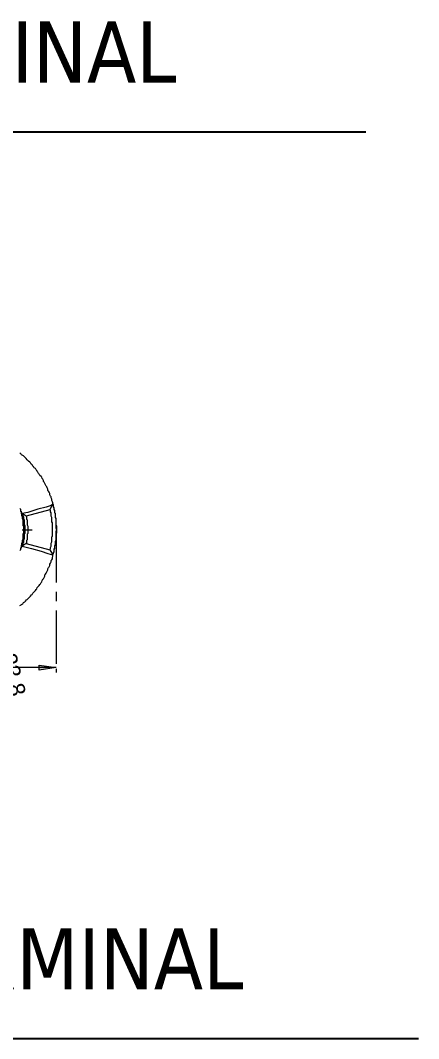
# Model space of a CAD drawing. Header units: millimetres. Extents: x 89051 to 218395, y -330386 to -125649.
# Drawn here: x 100765 to 101091, y -128843 to -128010 of the extents above; entities that cross this region are included whole.
import ezdxf

# ---------------------------------------------------------------- set-up
doc = ezdxf.new("R2010")
doc.units = ezdxf.units.MM
doc.header["$LTSCALE"] = 13
doc.layers.add('C00-00-00', color=7, linetype='Continuous')
doc.layers.add('C00-00-FF', color=5, linetype='Continuous', true_color=0x0000ff)
doc.layers.add('标注、文本', color=3, linetype='Continuous', lineweight=25)
doc.layers.add('铁心', color=3, linetype='Continuous', lineweight=0)
doc.styles.get("Standard").update_dxf_attribs({"font": 'gbenor.shx', "bigfont": 'gbcbig.shx'})
doc.styles.add('Tahoma$001', font='tahoma.ttf', dxfattribs={"height": 2.159784})

msp = doc.modelspace()

# ---------------------------------------------------------------- hatches: boundary and pattern name
at = {"layer": 'C00-00-00'}
h = msp.add_hatch(color=256, dxfattribs=at)
h.dxf.hatch_style = 2
h.paths.add_polyline_path([(100767.47, -128430.83), (100767.62, -128430.47), (100767.98, -128430.32), (100768.34, -128430.47), (100768.49, -128430.83), (100768.34, -128431.19), (100767.98, -128431.34), (100767.62, -128431.19)])
at = {"layer": '铁心', "lineweight": 13}
h = msp.add_hatch(color=256, dxfattribs=at)
h.dxf.hatch_style = 2
h.paths.add_polyline_path([(100794.61, -128539.93), (100780.78, -128541.98), (100780.78, -128537.88)])

# ---------------------------------------------------------------- linework, layer by layer
at = {"layer": 'C00-00-00', "lineweight": 15}
for points in [[(100764.91, -128489.22), (100765.93, -128488.71), (100766.44, -128488.2), (100767.47, -128487.69), (100767.98, -128486.66), (100769, -128486.15), (100769.52, -128485.64), (100770.54, -128484.61), (100771.05, -128484.1), (100771.56, -128483.59), (100772.59, -128482.56), (100773.1, -128482.05), (100773.61, -128481.54), (100774.64, -128480.51), (100775.15, -128480), (100775.66, -128478.98), (100776.17, -128478.47), (100777.2, -128477.44), (100777.71, -128476.93), (100778.22, -128475.9), (100778.74, -128475.39), (100779.25, -128474.37), (100779.76, -128473.86), (100780.78, -128472.83), (100781.3, -128471.81), (100781.81, -128471.29), (100782.32, -128470.27), (100782.83, -128469.76), (100783.35, -128468.73), (100783.86, -128467.71), (100784.37, -128467.2), (100784.88, -128466.17), (100785.39, -128465.15), (100785.39, -128464.12), (100785.91, -128463.61), (100786.42, -128462.59), (100786.93, -128461.56), (100787.44, -128461.05), (100787.96, -128460.03), (100787.96, -128459), (100788.47, -128457.98), (100788.98, -128457.46), (100789.49, -128456.44), (100789.49, -128455.42), (100790, -128454.39), (100790.52, -128453.37), (100790.52, -128452.34), (100791.03, -128451.83), (100791.54, -128450.81), (100791.54, -128449.78), (100792.05, -128448.76), (100792.05, -128447.73), (100792.57, -128446.71), (100792.57, -128446.2), (100793.08, -128445.17), (100793.08, -128444.15), (100793.08, -128443.12), (100793.59, -128442.1), (100793.59, -128441.07), (100793.59, -128440.05), (100794.1, -128439.02), (100794.1, -128438), (100794.1, -128436.97), (100794.1, -128436.46), (100794.61, -128435.44), (100794.61, -128434.41), (100794.61, -128433.39), (100794.61, -128432.36), (100794.61, -128431.34), (100794.61, -128430.32), (100794.61, -128429.29), (100794.61, -128428.27), (100795.13, -128427.24), (100794.61, -128426.22), (100794.61, -128425.19), (100794.61, -128424.68), (100794.61, -128423.66), (100794.61, -128422.63), (100794.61, -128421.61), (100794.61, -128420.58), (100794.61, -128419.56), (100794.61, -128418.53), (100794.1, -128417.51), (100794.1, -128416.49), (100794.1, -128415.46), (100794.1, -128414.44), (100793.59, -128413.41), (100793.59, -128412.9), (100793.59, -128411.88), (100793.08, -128410.85), (100793.08, -128409.83), (100792.57, -128408.8), (100792.57, -128407.78), (100792.57, -128406.75), (100792.05, -128405.73), (100792.05, -128405.22), (100791.54, -128404.19), (100791.03, -128403.17), (100791.03, -128402.14), (100790.52, -128401.12), (100790.52, -128400.09), (100790, -128399.58), (100789.49, -128398.56), (100789.49, -128397.53), (100788.98, -128396.51), (100788.47, -128395.48), (100787.96, -128394.97), (100787.96, -128393.95), (100787.44, -128392.92), (100786.93, -128391.9), (100786.42, -128391.39), (100785.91, -128390.36), (100785.39, -128389.34), (100784.88, -128388.31), (100784.37, -128387.8), (100784.37, -128386.78), (100783.86, -128385.75), (100783.35, -128385.24), (100782.83, -128384.21), (100782.32, -128383.7), (100781.3, -128382.68), (100780.78, -128381.65), (100780.27, -128381.14), (100779.76, -128380.12), (100779.25, -128379.6), (100778.74, -128378.58), (100778.22, -128378.07), (100777.71, -128377.04), (100776.69, -128376.53), (100776.17, -128375.51), (100775.66, -128374.99), (100775.15, -128373.97), (100774.13, -128373.46), (100773.61, -128372.43), (100773.1, -128371.92), (100772.08, -128370.9), (100771.56, -128370.38), (100771.05, -128369.87), (100770.03, -128368.85), (100769.52, -128368.34), (100769, -128367.82), (100767.98, -128366.8), (100767.47, -128366.29), (100766.44, -128365.77), (100765.93, -128365.26), (100764.91, -128364.24)], [(100792.05, -128406.24), (100790.52, -128407.27), (100786.42, -128408.8), (100779.76, -128410.34), (100771.56, -128412.9), (100766.95, -128413.92)], [(100789.49, -128410.85), (100792.05, -128406.24)], [(100792.05, -128447.73), (100792.57, -128446.71), (100792.57, -128445.68), (100793.08, -128444.66), (100793.08, -128443.63), (100793.59, -128442.61), (100793.59, -128441.59), (100793.59, -128440.56), (100794.1, -128439.54), (100794.1, -128439.02), (100794.1, -128438), (100794.61, -128436.97), (100794.61, -128435.95), (100794.61, -128434.93), (100794.61, -128433.9), (100794.61, -128432.88), (100794.61, -128431.85), (100794.61, -128430.83), (100795.13, -128429.8), (100795.13, -128428.78), (100795.13, -128427.75), (100795.13, -128426.73), (100795.13, -128426.22), (100795.13, -128425.19), (100795.13, -128424.17), (100794.61, -128423.14), (100794.61, -128422.12), (100794.61, -128421.1), (100794.61, -128420.07), (100794.61, -128419.05), (100794.61, -128418.02), (100794.1, -128417), (100794.1, -128415.97), (100794.1, -128414.95), (100794.1, -128413.92), (100793.59, -128413.41), (100793.59, -128412.39), (100793.59, -128411.36), (100793.08, -128410.34), (100793.08, -128409.31), (100792.57, -128408.29), (100792.57, -128407.27), (100792.05, -128406.24)], [(100764.91, -128409.83), (100765.42, -128410.34), (100765.42, -128411.36), (100765.42, -128411.88), (100765.93, -128412.39), (100765.93, -128412.9), (100765.93, -128413.92), (100766.44, -128414.44), (100766.44, -128414.95), (100766.44, -128415.46), (100766.95, -128416.49), (100766.95, -128417), (100766.95, -128417.51), (100766.95, -128418.02), (100767.47, -128419.05), (100767.47, -128419.56), (100767.47, -128420.07), (100767.47, -128420.58), (100767.47, -128421.61), (100767.47, -128422.12), (100767.47, -128422.63), (100767.47, -128423.66), (100767.98, -128424.17), (100767.98, -128424.68), (100767.98, -128425.19), (100767.98, -128426.22), (100767.98, -128426.73), (100767.98, -128427.24), (100767.98, -128427.75), (100767.98, -128428.78), (100767.98, -128429.29), (100767.98, -128429.8), (100767.47, -128430.83), (100767.47, -128431.34), (100767.47, -128431.85), (100767.47, -128432.36), (100767.47, -128433.39), (100767.47, -128433.9), (100767.47, -128434.41), (100767.47, -128434.93), (100766.95, -128435.95), (100766.95, -128436.46), (100766.95, -128436.97), (100766.95, -128437.49), (100766.44, -128438.51), (100766.44, -128439.02), (100766.44, -128439.54), (100765.93, -128440.05), (100765.93, -128441.07), (100765.93, -128441.59), (100765.42, -128442.1), (100765.42, -128442.61), (100765.42, -128443.63), (100764.91, -128444.15)], [(100765.93, -128411.88), (100766.95, -128417)], [(100770.03, -128415.97), (100766.95, -128413.92)], [(100766.95, -128413.92), (100767.47, -128414.44), (100767.47, -128414.95), (100767.47, -128415.46), (100767.98, -128416.49), (100767.98, -128417), (100767.98, -128417.51), (100767.98, -128418.02), (100768.49, -128419.05), (100768.49, -128419.56), (100768.49, -128420.07), (100768.49, -128421.1), (100768.49, -128421.61), (100768.49, -128422.12), (100768.49, -128422.63), (100769, -128423.66), (100769, -128424.17), (100769, -128424.68), (100769, -128425.71), (100769, -128426.22), (100769, -128426.73), (100769, -128427.75), (100769, -128428.27), (100769, -128428.78), (100769, -128429.8), (100769, -128430.32), (100768.49, -128430.83), (100768.49, -128431.34), (100768.49, -128432.36), (100768.49, -128432.88), (100768.49, -128433.39), (100768.49, -128434.41), (100768.49, -128434.93), (100767.98, -128435.44), (100767.98, -128435.95), (100767.98, -128436.97), (100767.98, -128437.49), (100767.47, -128438), (100767.47, -128439.02), (100767.47, -128439.54), (100767.47, -128440.05), (100766.95, -128440.56)], [(100789.49, -128410.85), (100770.03, -128415.97)], [(100789.49, -128443.63), (100790, -128442.61), (100790, -128441.59), (100790.52, -128440.56), (100790.52, -128439.54), (100790.52, -128438.51), (100790.52, -128438), (100791.03, -128436.97), (100791.03, -128435.95), (100791.03, -128434.93), (100791.03, -128433.9), (100791.03, -128432.88), (100791.54, -128432.36), (100791.54, -128431.34), (100791.54, -128430.32), (100791.54, -128429.29), (100791.54, -128428.27), (100791.54, -128427.24), (100791.54, -128426.73), (100791.54, -128425.71), (100791.54, -128424.68), (100791.54, -128423.66), (100791.54, -128422.63), (100791.54, -128421.61), (100791.03, -128420.58), (100791.03, -128420.07), (100791.03, -128419.05), (100791.03, -128418.02), (100791.03, -128417), (100790.52, -128415.97), (100790.52, -128414.95), (100790.52, -128414.44), (100790.52, -128413.41), (100790, -128412.39), (100790, -128411.36), (100789.49, -128410.85)], [(100766.95, -128417), (100767.47, -128419.56)], [(100767.98, -128423.14), (100767.98, -128423.66)], [(100767.98, -128423.66), (100767.98, -128430.83)], [(100770.03, -128415.97), (100770.54, -128416.49), (100770.54, -128417), (100770.54, -128418.02), (100770.54, -128418.53), (100771.05, -128419.05), (100771.05, -128420.07), (100771.05, -128420.58), (100771.05, -128421.1), (100771.05, -128422.12), (100771.05, -128422.63), (100771.05, -128423.14), (100771.56, -128424.17), (100771.56, -128424.68), (100771.56, -128425.19), (100771.56, -128426.22), (100771.56, -128426.73), (100771.56, -128427.75), (100771.56, -128428.27), (100771.56, -128428.78), (100771.56, -128429.8), (100771.56, -128430.32), (100771.05, -128430.83), (100771.05, -128431.85), (100771.05, -128432.36), (100771.05, -128432.88), (100771.05, -128433.9), (100771.05, -128434.41), (100771.05, -128435.44), (100770.54, -128435.95), (100770.54, -128436.46), (100770.54, -128437.49), (100770.54, -128438), (100770.03, -128438.51)], [(100766.95, -128437.49), (100765.93, -128442.1)], [(100767.47, -128434.93), (100766.95, -128437.49)], [(100770.03, -128438.51), (100766.95, -128440.56)], [(100770.03, -128438.51), (100789.49, -128443.63)], [(100766.95, -128440.56), (100774.64, -128442.61), (100782.32, -128444.66), (100787.96, -128446.71), (100791.54, -128447.73), (100792.05, -128447.73)], [(100789.49, -128443.63), (100792.05, -128447.73)]]:
    msp.add_lwpolyline(points, dxfattribs=at)
at = {"layer": 'C00-00-FF', "lineweight": 15}
msp.add_lwpolyline([(100766.95, -128427.24), (100775.15, -128427.24)], dxfattribs=at)
at = {"layer": '标注、文本'}
for p, q in [((100173.19, -128101.62), (101047.86, -128101.62)), ((100216.31, -128843.49), (101090.99, -128843.49))]:
    msp.add_line(p, q, dxfattribs=at)
at = {"layer": '铁心', "lineweight": 13}
for points in [[(100794.61, -128427.24), (100794.61, -128470.27)], [(100794.61, -128477.95), (100794.61, -128485.64)], [(100794.61, -128493.32), (100794.61, -128536.86)], [(100794.61, -128539.93), (100434, -128539.93)], [(100794.61, -128540.96), (100794.61, -128544.03)]]:
    msp.add_lwpolyline(points, dxfattribs=at)
msp.add_lwpolyline([(100794.61, -128539.93), (100780.78, -128541.98), (100780.78, -128537.88)], close=True, dxfattribs=at)

# ---------------------------------------------------------------- texts
at = {"layer": '铁心', "lineweight": 13, "style": 'Tahoma$001'}
for s, p in [('LV BUSHING TERMINAL', (100209.8, -128061.29)), ('HV BUSHING TERMINAL', (100252.92, -128803.16))]:
    msp.add_text(s, height=50, dxfattribs=at).set_placement(p)
at = {"layer": '铁心', "lineweight": 13, "insert": (100761.71, -128526.91), "char_height": 13.6014, "attachment_point": 1, "rotation": 284}
msp.add_mtext('{\\fCenturyGothic|b0|i0|c0;23.8 }', dxfattribs=at)

doc.saveas('drawing.dxf')
